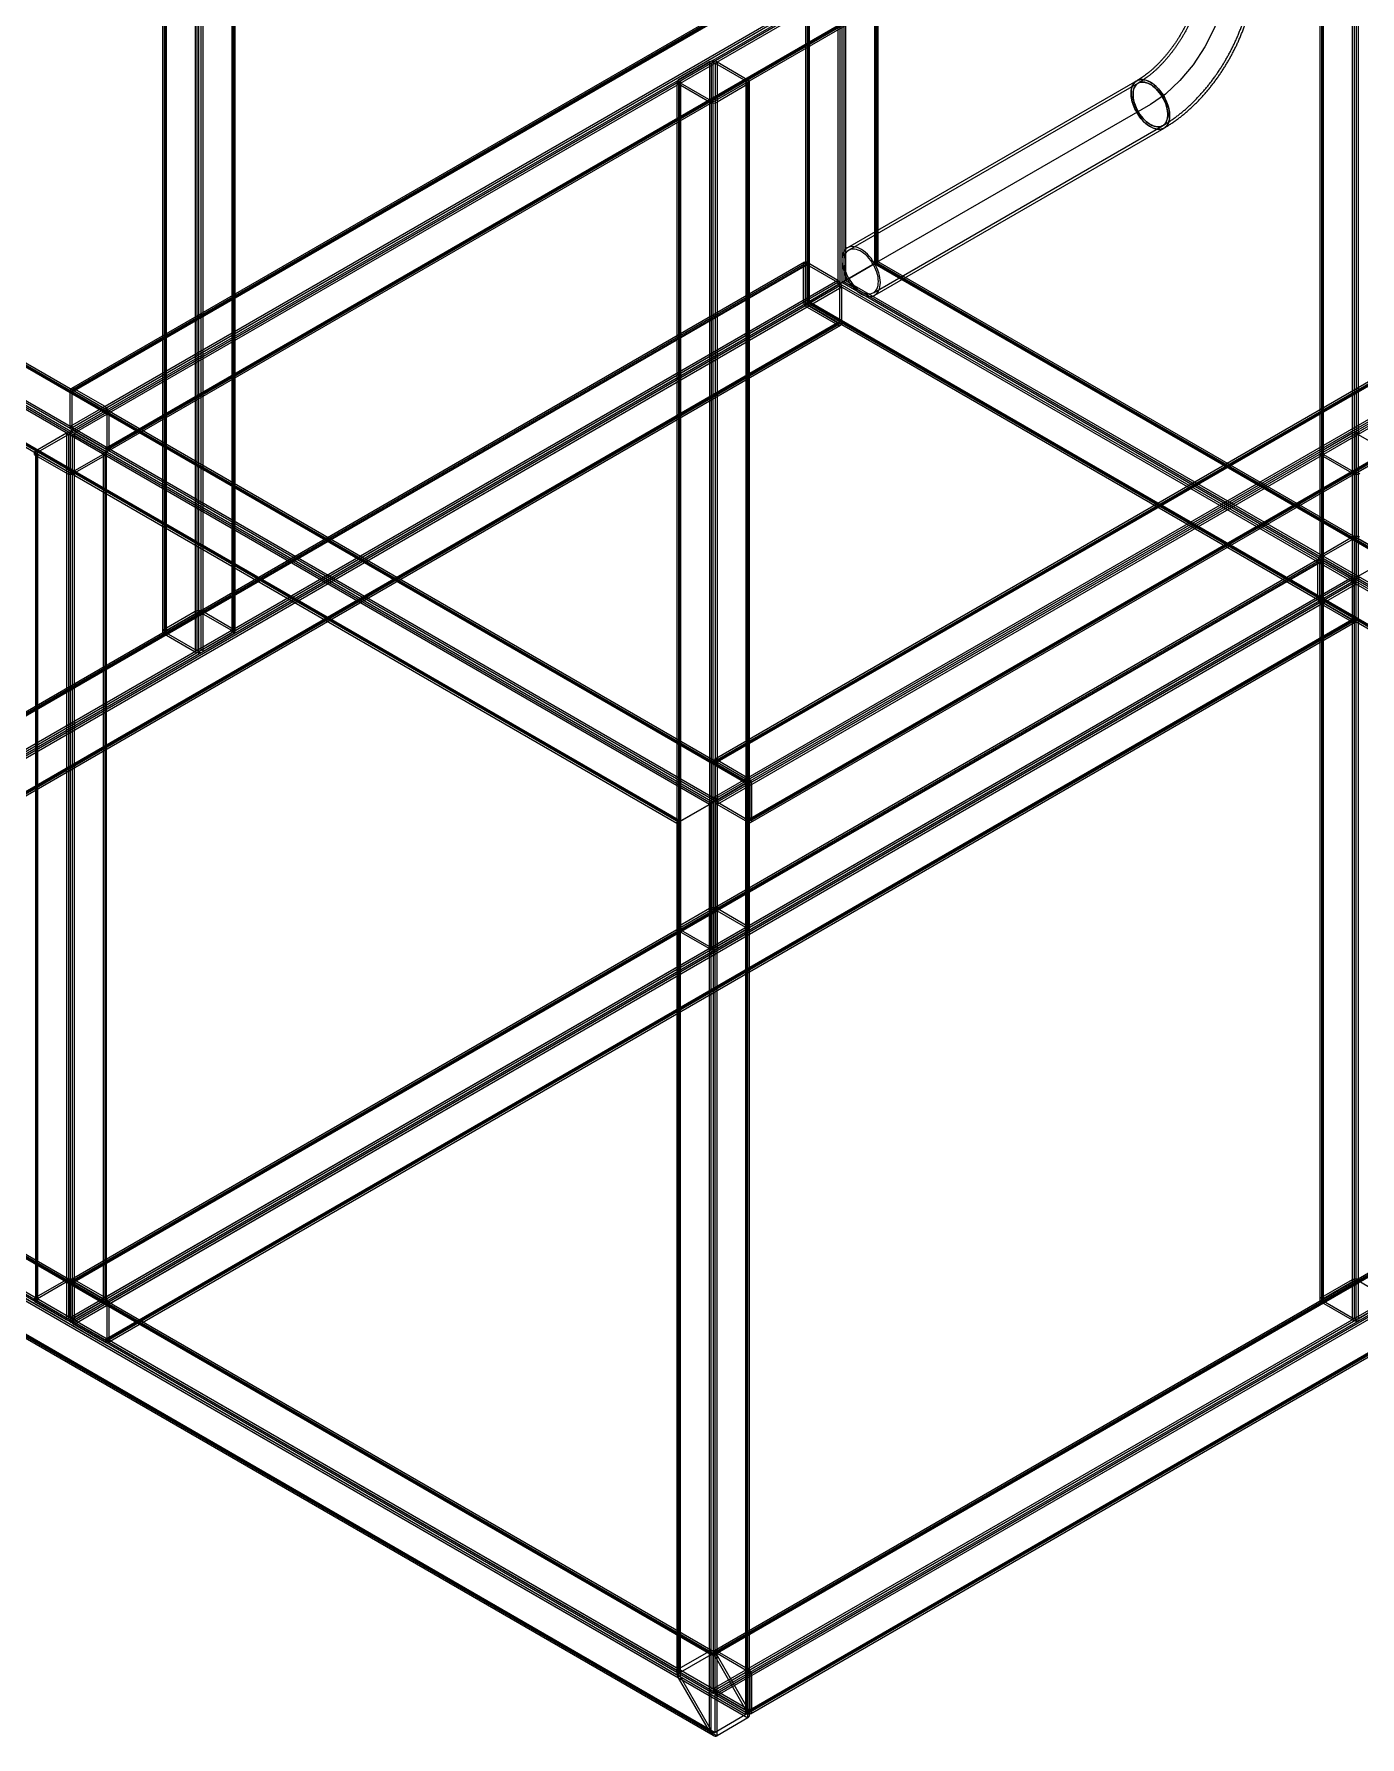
# Model space of a CAD drawing. Header units: millimetres. Extents: x 15 to 415, y 5 to 292.
# Drawn here: x 289.27 to 325.73, y 101.02 to 147.83 of the extents above; entities that cross this region are included whole.
import ezdxf

# ---------------------------------------------------------------- set-up
doc = ezdxf.new("R2010")
doc.units = ezdxf.units.MM

msp = doc.modelspace()

# ---------------------------------------------------------------- linework, layer by layer
at = {"color": 7, "linetype": 'Continuous', "lineweight": 15}
for p, q in [((311.37444, 166.66104), (311.37444, 140.94001)), ((311.42747, 166.56919), (311.42747, 140.97063)), ((311.53354, 166.50795), (311.53354, 141.03187)), ((311.58657, 166.53856), (311.58657, 141.06249)), ((310.48197, 166.07409), (310.48197, 140.4248)), ((310.52591, 166.1712), (310.52591, 140.45016)), ((310.52591, 165.92625), (310.52591, 140.45018)), ((310.55697, 166.03079), (310.55697, 140.46811)), ((310.57894, 166.07934), (310.57894, 140.48079)), ((310.57894, 165.95687), (310.57894, 140.4808)), ((312.38206, 165.03825), (312.38206, 141.52188)), ((312.38206, 164.91578), (312.38206, 141.52189)), ((312.40403, 141.53456), (312.40403, 164.96433)), ((312.4351, 165.06887), (312.4351, 141.55249)), ((312.4351, 164.82392), (312.4351, 141.55251)), ((312.47903, 141.57787), (312.47903, 164.92103)), ((311.37444, 164.45656), (311.37444, 140.94019)), ((311.42747, 164.48718), (311.42747, 140.9708)), ((311.53354, 164.42594), (311.53354, 141.03204)), ((311.58657, 164.33408), (311.58657, 141.06267)), ((308.89956, 127.26935), (254.80589, 158.49696)), ((308.84653, 127.23873), (254.85893, 158.40511)), ((308.9435, 127.29471), (254.91195, 158.48646)), ((308.8685, 127.2514), (254.91195, 158.39985)), ((308.84653, 127.23872), (254.96499, 158.34386)), ((308.89956, 127.26933), (255.01803, 158.37448)), ((308.05103, 126.77951), (253.95737, 158.00712)), ((307.8389, 126.65702), (253.95737, 157.76217)), ((307.998, 126.74888), (254.0104, 157.91526)), ((307.89194, 126.68764), (254.0104, 157.79279)), ((324.56198, 157.8234), (290.2673, 138.02551)), ((324.59305, 157.89208), (290.29837, 138.09418)), ((324.61501, 157.79279), (290.32033, 137.99489)), ((324.63055, 157.82713), (290.33587, 138.02923)), ((324.66804, 157.88465), (290.37336, 138.08676)), ((324.66804, 157.82341), (290.37336, 138.02552)), ((325.51657, 157.39481), (291.22189, 137.59691)), ((325.51657, 157.33357), (291.22189, 137.53567)), ((307.998, 126.74871), (255.81352, 156.87417)), ((308.05103, 126.77933), (255.86655, 156.90479)), ((324.56198, 156.84356), (290.2673, 137.04566)), ((325.5696, 157.24171), (291.27493, 137.44382)), ((325.62264, 157.2111), (291.32796, 137.4132)), ((325.51657, 157.27215), (325.51657, 134.00074)), ((325.5696, 157.24153), (325.5696, 133.97012)), ((325.67567, 157.24153), (325.67567, 133.97012)), ((307.89194, 126.68747), (255.81352, 156.7517)), ((307.8389, 126.65685), (255.86655, 156.65984)), ((324.61501, 156.81294), (290.32033, 137.01504)), ((324.66804, 156.72108), (290.37336, 136.92319)), ((324.66804, 156.65984), (290.37336, 136.86195)), ((324.62411, 156.72107), (324.62411, 133.44966)), ((324.66804, 156.7823), (324.66804, 133.51089)), ((324.66804, 156.65984), (324.66804, 133.38843)), ((324.69911, 156.72107), (324.69911, 133.44966)), ((324.72108, 156.75169), (324.72108, 133.48028)), ((324.72108, 156.69046), (324.72108, 133.41905)), ((306.99037, 126.16702), (254.80589, 156.29248)), ((307.04341, 126.19764), (254.85893, 156.3231)), ((254.91197, 156.26711), (307.02144, 126.18495)), ((254.91197, 156.1805), (306.94644, 126.14164)), ((307.04341, 126.19763), (254.96499, 156.26185)), ((306.99037, 126.167), (255.01803, 156.17)), ((325.51657, 156.23124), (291.22189, 136.43334)), ((325.51657, 156.17), (291.22189, 136.3721)), ((291.25939, 136.42963), (325.55407, 156.22753)), ((325.5696, 156.26186), (291.27493, 136.46397)), ((291.29689, 136.36468), (325.59157, 156.16257)), ((325.62264, 156.23125), (291.32796, 136.43335)), ((325.51657, 156.17), (325.51657, 132.89859)), ((325.5696, 156.20061), (325.5696, 132.9292)), ((325.67567, 156.20061), (325.67567, 132.9292)), ((293.69677, 155.23113), (293.69677, 131.95972)), ((293.7498, 155.20051), (293.7498, 131.9291)), ((293.85587, 155.20051), (293.85587, 131.9291)), ((293.9089, 155.23113), (293.9089, 131.95972)), ((292.8043, 154.68005), (292.8043, 131.40864)), ((292.84824, 154.74128), (292.84824, 131.46987)), ((292.84824, 154.61882), (292.84824, 131.34741)), ((292.8793, 154.68005), (292.8793, 131.40864)), ((292.90127, 154.71067), (292.90127, 131.43926)), ((292.90127, 154.64944), (292.90127, 131.37803)), ((294.70439, 154.71067), (294.70439, 131.43926)), ((294.70439, 154.64944), (294.70439, 131.37803)), ((294.72636, 131.40864), (294.72636, 154.68005)), ((294.75743, 154.74128), (294.75743, 131.46987)), ((294.75743, 154.61882), (294.75743, 131.34741)), ((294.80136, 131.40864), (294.80136, 154.68005)), ((293.69677, 154.12898), (293.69677, 130.85757)), ((293.7498, 154.15959), (293.7498, 130.88818)), ((293.85587, 154.15959), (293.85587, 130.88818)), ((293.9089, 154.12898), (293.9089, 130.85757)), ((342.23965, 147.6183), (307.94497, 127.82041)), ((342.27072, 147.68698), (307.97604, 127.88908)), ((342.29268, 147.58769), (307.998, 127.78979)), ((342.30822, 147.62203), (308.01354, 127.82413)), ((342.34571, 147.67955), (308.05103, 127.88166)), ((342.34571, 147.61831), (308.05103, 127.82042)), ((307.8389, 147.06705), (306.99037, 146.5772)), ((307.04341, 146.54659), (307.89194, 147.03643)), ((307.8389, 147.06705), (307.8389, 123.79564)), ((307.89194, 147.03643), (307.89194, 123.76502)), ((307.998, 147.03643), (308.84653, 146.54659)), ((307.998, 147.03643), (307.998, 123.76502)), ((308.05103, 147.06705), (308.89956, 146.5772)), ((308.05103, 147.06705), (308.05103, 123.79564)), ((343.19424, 147.18971), (308.89956, 127.39181)), ((343.19424, 147.12847), (308.89956, 127.33057)), ((343.24727, 147.03661), (308.9526, 127.23872)), ((343.30031, 147.006), (309.00563, 127.2081)), ((306.99037, 146.5772), (306.99037, 123.30579)), ((307.04341, 146.54659), (307.04341, 123.27517)), ((342.23965, 146.63845), (307.94497, 126.84056)), ((342.29268, 146.60784), (307.998, 126.80994)), ((308.84653, 146.54659), (308.84653, 123.27517)), ((308.89956, 146.5772), (308.89956, 123.30579)), ((319.59081, 146.54932), (311.63586, 141.95703)), ((306.94644, 146.51597), (306.94644, 123.24456)), ((306.99037, 146.45474), (306.99037, 123.18333)), ((307.8389, 145.9649), (306.99037, 146.45474)), ((307.02144, 146.51597), (307.02144, 123.24456)), ((307.89194, 145.99551), (307.04341, 146.48536)), ((307.04341, 146.48536), (307.04341, 123.21394)), ((308.84653, 146.48536), (307.998, 145.99551)), ((342.34571, 146.51598), (308.05103, 126.71809)), ((308.89956, 146.45474), (308.05103, 145.9649)), ((342.34571, 146.45474), (308.05103, 126.65685)), ((308.84653, 146.48536), (308.84653, 123.21394)), ((308.8685, 123.24456), (308.8685, 146.51597)), ((308.89956, 146.45474), (308.89956, 123.18333)), ((308.9435, 123.24456), (308.9435, 146.51597)), ((343.24727, 146.05676), (308.9526, 126.25887)), ((319.62831, 146.48437), (311.67336, 141.89207)), ((307.8389, 145.9649), (307.8389, 122.69348)), ((307.89194, 145.99551), (307.89194, 122.7241)), ((307.998, 145.99551), (307.998, 122.7241)), ((308.05103, 145.9649), (308.05103, 122.69348)), ((343.19424, 146.02614), (308.89956, 126.22824)), ((343.19424, 145.9649), (308.89956, 126.167)), ((308.93706, 126.22453), (343.23174, 146.02242)), ((308.97456, 126.15957), (343.26924, 145.95747)), ((343.30031, 146.02615), (309.00563, 126.22825)), ((312.3483, 140.72291), (320.30326, 145.3152)), ((312.3858, 140.65795), (320.34075, 145.25025)), ((310.41984, 141.49126), (276.12516, 121.69336)), ((310.45091, 141.55994), (276.15624, 121.76204)), ((310.47288, 141.46065), (276.1782, 121.66275)), ((310.48841, 141.49498), (276.19373, 121.69709)), ((310.52591, 141.55251), (276.23123, 121.75461)), ((310.52591, 141.49127), (276.23123, 121.69337)), ((310.41984, 141.49126), (310.41984, 140.51141)), ((310.47288, 141.46065), (310.47288, 140.4808)), ((311.37444, 141.06267), (310.52591, 141.55251)), ((311.37444, 141.00143), (310.52591, 141.49127)), ((311.53354, 141.03204), (312.38206, 141.52189)), ((312.38206, 141.52188), (311.53354, 141.03187)), ((311.58657, 141.06267), (312.4351, 141.55251)), ((312.4351, 141.55249), (311.58657, 141.06249)), ((312.38206, 141.52189), (343.24727, 123.70378)), ((312.38206, 141.52188), (343.35334, 123.64254)), ((343.3003, 123.69853), (312.40403, 141.53456)), ((312.4351, 141.55251), (343.19424, 123.79564)), ((312.4351, 141.55249), (343.40637, 123.67315)), ((343.3003, 123.78513), (312.47903, 141.57787)), ((311.37444, 141.06267), (277.07976, 121.26477)), ((311.37444, 141.00143), (277.07976, 121.20353)), ((311.42747, 140.90957), (277.13279, 121.11167)), ((310.52591, 140.45018), (311.37444, 140.94019)), ((311.37444, 140.94001), (310.52591, 140.45016)), ((310.57894, 140.4808), (311.42747, 140.9708)), ((311.42747, 140.97063), (310.57894, 140.48079)), ((311.37444, 140.94019), (342.34571, 123.06085)), ((311.37444, 140.94001), (344.2549, 121.95852)), ((311.42747, 140.9708), (342.39875, 123.09146)), ((311.42747, 140.97063), (344.20187, 122.05037)), ((311.42747, 139.92972), (311.42747, 140.90957)), ((311.53354, 141.03204), (342.39875, 123.21393)), ((311.53354, 141.03187), (344.20187, 122.17284)), ((311.58657, 141.06267), (342.34571, 123.30579)), ((311.58657, 141.06249), (344.2549, 122.20346)), ((310.41984, 140.51141), (276.12516, 120.71352)), ((310.47288, 140.4808), (276.1782, 120.6829)), ((311.4805, 140.87895), (277.18582, 121.08106)), ((310.52591, 140.45018), (343.19424, 121.59115)), ((310.52591, 140.45016), (343.40637, 121.46867)), ((310.55697, 140.46811), (343.30031, 121.56578)), ((310.57894, 140.4808), (343.24727, 121.62177)), ((310.57894, 140.48079), (343.35334, 121.56053)), ((311.4805, 139.89911), (311.4805, 140.87895)), ((310.52591, 140.38894), (276.23123, 120.59104)), ((310.52591, 140.3277), (276.23123, 120.5298)), ((310.48197, 140.4248), (343.30032, 121.47918)), ((310.52591, 140.38894), (311.37444, 139.8991)), ((310.52591, 140.3277), (311.37444, 139.83786)), ((311.37444, 139.8991), (277.07976, 120.1012)), ((311.37444, 139.83786), (277.07976, 120.03996)), ((277.11725, 120.09749), (311.41193, 139.89538)), ((311.42747, 139.92972), (277.13279, 120.13182)), ((277.15475, 120.03253), (311.44943, 139.83043)), ((311.4805, 139.89911), (277.18582, 120.10121)), ((290.2673, 137.04566), (290.2673, 138.02551)), ((290.32033, 137.01504), (290.32033, 137.99489)), ((291.22189, 137.59691), (290.37336, 138.08676)), ((290.37336, 138.02552), (291.22189, 137.53567)), ((291.27493, 137.44382), (291.27493, 136.46397)), ((291.32796, 137.4132), (291.32796, 136.43335)), ((290.16123, 136.86195), (289.3127, 136.3721)), ((289.36574, 136.34149), (290.21427, 136.83133)), ((290.16123, 136.86195), (290.16123, 113.59053)), ((290.21427, 136.83133), (290.21427, 113.55992)), ((290.32033, 136.83133), (290.32033, 113.55992)), ((290.32033, 136.83133), (291.16886, 136.34149)), ((291.22189, 136.43334), (290.37336, 136.92319)), ((291.22189, 136.3721), (290.37336, 136.86195)), ((290.37336, 136.86195), (290.37336, 113.59053)), ((325.51657, 136.86195), (324.66804, 136.3721)), ((324.72108, 136.34149), (325.5696, 136.83133)), ((325.51657, 136.86195), (325.51657, 113.59053)), ((325.5696, 136.83133), (325.5696, 113.55992)), ((325.67567, 136.83133), (325.67567, 113.55992)), ((325.67567, 136.83133), (326.5242, 136.34149)), ((289.3127, 136.3721), (289.3127, 113.10069)), ((289.3127, 136.24964), (289.3127, 112.97823)), ((290.16123, 135.7598), (289.3127, 136.24964)), ((289.34377, 136.31087), (289.34377, 113.03946)), ((289.36574, 136.34149), (289.36574, 113.07007)), ((289.36574, 136.28026), (289.36574, 113.00884)), ((290.21427, 135.79041), (289.36574, 136.28026)), ((291.16886, 136.28026), (290.32033, 135.79041)), ((291.22189, 136.24964), (290.37336, 135.7598)), ((291.16886, 136.34149), (291.16886, 113.07007)), ((291.16886, 136.28026), (291.16886, 113.00884)), ((291.19083, 113.03946), (291.19083, 136.31087)), ((291.22189, 136.3721), (291.22189, 113.10069)), ((291.22189, 136.24964), (291.22189, 112.97823)), ((291.26583, 113.03946), (291.26583, 136.31087)), ((324.62411, 136.31087), (324.62411, 113.03946)), ((324.66804, 136.3721), (324.66804, 113.10069)), ((325.51657, 135.7598), (324.66804, 136.24964)), ((324.66804, 136.24964), (324.66804, 112.97823)), ((324.69911, 136.31087), (324.69911, 113.03946)), ((324.72108, 136.34149), (324.72108, 113.07007)), ((324.72108, 136.28026), (324.72108, 113.00884)), ((325.5696, 135.79041), (324.72108, 136.28026)), ((326.5242, 136.28026), (325.67567, 135.79041)), ((290.16123, 135.7598), (290.16123, 112.48838)), ((290.21427, 135.79041), (290.21427, 112.519)), ((290.32033, 135.79041), (290.32033, 112.519)), ((290.37336, 135.7598), (290.37336, 112.48838)), ((325.51657, 135.7598), (325.51657, 112.48838)), ((325.5696, 135.79041), (325.5696, 112.519)), ((325.67567, 135.79041), (325.67567, 112.519)), ((325.51657, 134.00074), (324.66804, 133.51089)), ((325.5696, 133.97012), (324.72108, 133.48028)), ((326.5242, 133.48028), (325.67567, 133.97012)), ((307.94496, 103.37493), (255.91049, 133.41379)), ((324.72108, 133.41905), (325.5696, 132.9292)), ((325.67567, 132.9292), (326.5242, 133.41905)), ((255.81352, 133.35781), (307.89194, 103.29358)), ((255.81352, 133.3578), (307.998, 103.23234)), ((307.94496, 103.28832), (255.83549, 133.37048)), ((255.86655, 133.38843), (307.8389, 103.38543)), ((255.86655, 133.38841), (308.05103, 103.26295)), ((324.56198, 133.32718), (290.2673, 113.52928)), ((324.59305, 133.39586), (290.29837, 113.59796)), ((324.61501, 133.29656), (290.32033, 113.49867)), ((324.63055, 133.3309), (290.33587, 113.53301)), ((324.66804, 133.38843), (290.37336, 113.59053)), ((324.66804, 133.32719), (290.37336, 113.52929)), ((324.56198, 133.32718), (324.56198, 132.34733)), ((324.61501, 133.29656), (324.61501, 132.31672)), ((324.66804, 133.38843), (325.51657, 132.89859)), ((325.51657, 132.83735), (324.66804, 133.32719)), ((254.80589, 132.7761), (306.99037, 102.65065)), ((254.80589, 132.77593), (308.89956, 101.54832)), ((254.85893, 132.80672), (307.04341, 102.68126)), ((254.85893, 132.80655), (308.84653, 101.64017)), ((254.96499, 132.86796), (307.04341, 102.80373)), ((254.96499, 132.86779), (308.84653, 101.76264)), ((255.01803, 132.89859), (306.99037, 102.89559)), ((255.01803, 132.89841), (308.89956, 101.79326)), ((325.51657, 132.89859), (291.22189, 113.10069)), ((325.51657, 132.83735), (291.22189, 113.03945)), ((325.5696, 132.74549), (291.27493, 112.94759)), ((325.62264, 132.71487), (291.32796, 112.91698)), ((325.5696, 131.76564), (325.5696, 132.74549)), ((325.62264, 131.73502), (325.62264, 132.71487)), ((253.91343, 132.26072), (307.94498, 101.06897)), ((253.95737, 132.2861), (307.8389, 101.18095)), ((253.95737, 132.28608), (308.05103, 101.05847)), ((253.98843, 132.30403), (307.94497, 101.15558)), ((254.0104, 132.31672), (307.89194, 101.21157)), ((254.0104, 132.31671), (307.998, 101.15033)), ((324.56198, 132.34733), (290.2673, 112.54943)), ((324.61501, 132.31672), (290.32033, 112.51882)), ((324.66804, 132.22486), (290.37336, 112.42696)), ((324.66804, 132.16362), (290.37336, 112.36572)), ((324.66804, 132.22486), (325.51657, 131.73501)), ((324.66804, 132.16362), (325.51657, 131.67377)), ((325.51657, 131.73501), (291.22189, 111.93712)), ((325.51657, 131.67377), (291.22189, 111.87588)), ((291.25939, 111.93341), (325.55407, 131.7313)), ((325.5696, 131.76564), (291.27493, 111.96774)), ((291.29689, 111.86845), (325.59157, 131.66635)), ((325.62264, 131.73502), (291.32796, 111.93713)), ((293.69677, 131.95972), (292.84824, 131.46987)), ((293.7498, 131.9291), (292.90127, 131.43926)), ((294.70439, 131.43926), (293.85587, 131.9291)), ((294.75743, 131.46987), (293.9089, 131.95972)), ((292.84824, 131.34741), (293.69677, 130.85757)), ((292.90127, 131.37803), (293.7498, 130.88818)), ((293.85587, 130.88818), (294.70439, 131.37803)), ((294.75743, 131.34741), (293.9089, 130.85757)), ((307.94497, 126.84056), (307.94497, 127.82041)), ((308.05103, 127.88166), (308.89956, 127.39181)), ((308.05103, 127.82042), (308.89956, 127.33057)), ((307.998, 126.80994), (307.998, 127.78979)), ((307.998, 126.74888), (308.84653, 127.23873)), ((308.84653, 127.23872), (307.998, 126.74871)), ((308.05103, 126.77951), (308.89956, 127.26935)), ((308.89956, 127.26933), (308.05103, 126.77933)), ((308.84653, 101.64017), (308.84653, 127.23873)), ((308.84653, 101.76264), (308.84653, 127.23872)), ((308.8685, 101.68872), (308.8685, 127.2514)), ((308.89956, 101.54832), (308.89956, 127.26935)), ((308.89956, 101.79326), (308.89956, 127.26933)), ((308.9435, 101.64542), (308.9435, 127.29471)), ((308.9526, 127.23872), (308.9526, 126.25887)), ((309.00563, 126.22825), (309.00563, 127.2081)), ((306.99037, 126.16702), (307.8389, 126.65702)), ((307.8389, 126.65685), (306.99037, 126.167)), ((307.04341, 126.19764), (307.89194, 126.68764)), ((307.89194, 126.68747), (307.04341, 126.19763)), ((307.8389, 101.18095), (307.8389, 126.65702)), ((307.8389, 103.38543), (307.8389, 126.65685)), ((307.89194, 101.21157), (307.89194, 126.68764)), ((307.89194, 103.29358), (307.89194, 126.68747)), ((307.998, 101.15033), (307.998, 126.74888)), ((307.998, 103.23234), (307.998, 126.74871)), ((308.05103, 101.05847), (308.05103, 126.77951)), ((308.05103, 103.26295), (308.05103, 126.77933)), ((308.89956, 126.22824), (308.05103, 126.71809)), ((308.89956, 126.167), (308.05103, 126.65685)), ((306.94644, 126.14164), (306.94644, 102.79848)), ((306.99037, 102.65065), (306.99037, 126.16702)), ((306.99037, 102.89559), (306.99037, 126.167)), ((307.02144, 126.18495), (307.02144, 102.75518)), ((307.04341, 102.68126), (307.04341, 126.19764)), ((307.04341, 102.80373), (307.04341, 126.19763)), ((307.8389, 123.79564), (306.99037, 123.30579)), ((307.89194, 123.76502), (307.04341, 123.27517)), ((308.84653, 123.27517), (307.998, 123.76502)), ((308.89956, 123.30579), (308.05103, 123.79564)), ((306.99037, 123.18333), (307.8389, 122.69348)), ((307.04341, 123.21394), (307.89194, 122.7241)), ((342.23965, 123.12208), (307.94497, 103.32418)), ((342.27072, 123.19076), (307.97604, 103.39286)), ((307.998, 122.7241), (308.84653, 123.21394)), ((342.30822, 123.1258), (308.01354, 103.3279)), ((308.89956, 123.18333), (308.05103, 122.69348)), ((342.34571, 123.18333), (308.05103, 103.38543)), ((342.34571, 123.12209), (308.05103, 103.32419)), ((342.29268, 123.09146), (307.998, 103.29357)), ((343.19424, 122.69348), (308.89956, 102.89559)), ((343.19424, 122.63224), (308.89956, 102.83435)), ((343.24727, 122.54039), (308.9526, 102.74249)), ((343.30031, 122.50977), (309.00563, 102.71188)), ((342.23965, 122.14223), (307.94497, 102.34433)), ((342.29268, 122.11161), (307.998, 102.31372)), ((342.34571, 122.01976), (308.05103, 102.22186)), ((342.34571, 121.95852), (308.05103, 102.16062)), ((343.19424, 121.52991), (308.89956, 101.73202)), ((343.19424, 121.46867), (308.89956, 101.67078)), ((308.93706, 101.7283), (343.23174, 121.5262)), ((343.24727, 121.56054), (308.9526, 101.76264)), ((308.97456, 101.66335), (343.26924, 121.46125)), ((343.30031, 121.52992), (309.00563, 101.73203)), ((290.16123, 113.59053), (289.3127, 113.10069)), ((290.21427, 113.55992), (289.36574, 113.07007)), ((290.2673, 112.54943), (290.2673, 113.52928)), ((291.16886, 113.07007), (290.32033, 113.55992)), ((290.32033, 112.51882), (290.32033, 113.49867)), ((291.22189, 113.10069), (290.37336, 113.59053)), ((290.37336, 113.52929), (291.22189, 113.03945)), ((325.51657, 113.59053), (324.66804, 113.10069)), ((325.5696, 113.55992), (324.72108, 113.07007)), ((326.5242, 113.07007), (325.67567, 113.55992)), ((289.3127, 112.97823), (290.16123, 112.48838)), ((289.36574, 113.00884), (290.21427, 112.519)), ((290.32033, 112.519), (291.16886, 113.00884)), ((291.22189, 112.97823), (290.37336, 112.48838)), ((291.27493, 112.94759), (291.27493, 111.96774)), ((291.32796, 112.91698), (291.32796, 111.93713)), ((324.66804, 112.97823), (325.51657, 112.48838)), ((324.72108, 113.00884), (325.5696, 112.519)), ((325.67567, 112.519), (326.5242, 113.00884)), ((291.22189, 111.93712), (290.37336, 112.42696)), ((290.37336, 112.36572), (291.22189, 111.87588)), ((306.99037, 102.89559), (307.8389, 103.38543)), ((307.04341, 102.80373), (307.89194, 103.29358)), ((307.94497, 102.34433), (307.94497, 103.32418)), ((307.998, 102.31372), (307.998, 103.29357)), ((307.998, 103.23234), (308.84653, 101.76264)), ((308.05103, 103.38543), (308.89956, 102.89559)), ((308.05103, 103.32419), (308.89956, 102.83435)), ((308.05103, 103.26295), (308.89956, 101.79326)), ((307.8389, 101.18095), (306.99037, 102.65065)), ((307.89194, 101.21157), (307.04341, 102.68126)), ((308.9526, 102.74249), (308.9526, 101.76264)), ((309.00563, 101.73203), (309.00563, 102.71188)), ((308.89956, 101.73202), (308.05103, 102.22186)), ((308.05103, 102.16062), (308.89956, 101.67078)), ((308.84653, 101.64017), (307.998, 101.15033)), ((308.89956, 101.54832), (308.05103, 101.05847))]:
    msp.add_line(p, q, dxfattribs=at)
at = {"color": 7, "linetype": 'Continuous'}
for p, q in [((311.4805, 165.49756), (311.4805, 141.00134)), ((254.91196, 157.33348), (307.94497, 126.71818)), ((290.2673, 136.92328), (325.62264, 157.33348)), ((325.62264, 157.33348), (325.62264, 132.83726)), ((293.80283, 130.79624), (293.80283, 155.29246)), ((307.94497, 126.71818), (343.30031, 147.12838)), ((307.94497, 122.63215), (307.94497, 147.12838)), ((319.96578, 145.89979), (311.4805, 141.00134)), ((276.12516, 120.59113), (311.4805, 141.00134)), ((343.30031, 122.63215), (311.4805, 141.00134)), ((290.2673, 136.92328), (290.2673, 112.42705)), ((325.62264, 112.42705), (325.62264, 136.92328)), ((307.94497, 102.22195), (254.91196, 132.83726)), ((290.2673, 112.42705), (325.62264, 132.83726)), ((307.94497, 126.71818), (307.94497, 102.22195)), ((307.94497, 102.22195), (343.30031, 122.63215))]:
    msp.add_line(p, q, dxfattribs=at)
at = {"color": 7, "linetype": 'Continuous', "flags": 128}
msp.add_lwpolyline([(322.0871, 149.57402), (322.04634, 149.07259), (321.92563, 148.54337), (321.7296, 148.0067), (321.46578, 147.48319), (321.14433, 146.99298), (320.77758, 146.55489), (320.37963, 146.18576), (319.96578, 145.89979)], dxfattribs=at)
at = {"color": 7, "linetype": 'Continuous', "lineweight": 15, "flags": 128}
for points in [[(319.96578, 145.28738), (319.92795, 145.31078), (319.89031, 145.33718), (319.85305, 145.36645), (319.81637, 145.39844), (319.78045, 145.43298), (319.74548, 145.4699), (319.71162, 145.50901), (319.67907, 145.55012), (319.64797, 145.593), (319.61849, 145.63745), (319.59078, 145.68323), (319.56499, 145.73012), (319.54123, 145.77787), (319.51964, 145.82625), (319.50032, 145.87499), (319.48338, 145.92387), (319.46889, 145.97262), (319.45694, 146.021), (319.44757, 146.06877), (319.44085, 146.11567), (319.4368, 146.16147), (319.43545, 146.20594), (319.4368, 146.24885), (319.44085, 146.28998), (319.44757, 146.32912), (319.45694, 146.36607), (319.46889, 146.40065), (319.48338, 146.43267), (319.50032, 146.46198), (319.51964, 146.48843), (319.54123, 146.51187), (319.56499, 146.5322), (319.59078, 146.5493), (319.61849, 146.5631), (319.64797, 146.57351), (319.67907, 146.58049), (319.71162, 146.584), (319.74548, 146.58403), (319.78045, 146.58057), (319.81637, 146.57364), (319.85305, 146.56327), (319.89031, 146.54953), (319.92795, 146.53247), (319.96578, 146.51219), (320.00362, 146.48879), (320.04126, 146.46239), (320.07851, 146.43312), (320.11519, 146.40113), (320.15111, 146.36659), (320.18609, 146.32967), (320.21994, 146.29056), (320.2525, 146.24945), (320.2836, 146.20657), (320.31308, 146.16212), (320.34078, 146.11634), (320.36658, 146.06945), (320.39033, 146.0217), (320.41193, 145.97332), (320.43124, 145.92458), (320.44819, 145.8757), (320.46268, 145.82695), (320.47463, 145.77857), (320.48399, 145.7308), (320.49072, 145.6839), (320.49476, 145.6381), (320.49611, 145.59363), (320.49476, 145.55072), (320.49072, 145.50959), (320.48399, 145.47045), (320.47463, 145.4335), (320.46268, 145.39892), (320.44819, 145.3669), (320.43124, 145.33759), (320.41193, 145.31114), (320.39033, 145.2877), (320.36658, 145.26737), (320.34078, 145.25027), (320.31308, 145.23647), (320.2836, 145.22606), (320.2525, 145.21908), (320.21994, 145.21557), (320.18609, 145.21554), (320.15111, 145.219), (320.11519, 145.22593), (320.07851, 145.2363), (320.04126, 145.25004), (320.00362, 145.2671), (319.96578, 145.28738)], [(319.96578, 146.51219), (319.91125, 146.54042), (319.8573, 146.56187), (319.8045, 146.57629), (319.75341, 146.58354), (319.70457, 146.58355), (319.6585, 146.5763), (319.61569, 146.56189), (319.57658, 146.54046), (319.5416, 146.51223), (319.51112, 146.47752), (319.48546, 146.43668), (319.46489, 146.39014), (319.44963, 146.33842), (319.43984, 146.28204), (319.43563, 146.2216), (319.43704, 146.15776), (319.44405, 146.09119), (319.45659, 146.02258), (319.47453, 145.95267), (319.49767, 145.8822), (319.52578, 145.81192), (319.55855, 145.74257), (319.59564, 145.67489), (319.63666, 145.60959), (319.68116, 145.54736), (319.72868, 145.48888), (319.77871, 145.43474), (319.83072, 145.38554), (319.88417, 145.34179), (319.93848, 145.30395), (319.99308, 145.27243), (320.0474, 145.24756), (320.10084, 145.2296), (320.15286, 145.21875), (320.20289, 145.21512), (320.25041, 145.21874), (320.29491, 145.22958), (320.33592, 145.24753), (320.37301, 145.27239), (320.40579, 145.30391), (320.43389, 145.34173), (320.45704, 145.38548), (320.47498, 145.43467), (320.48752, 145.4888), (320.49453, 145.54728), (320.49594, 145.6095), (320.49172, 145.6748), (320.48193, 145.74248), (320.46667, 145.81183), (320.4461, 145.88211), (320.42044, 145.95258), (320.38996, 146.02249), (320.35499, 146.09109), (320.31588, 146.15768), (320.27307, 146.22152), (320.227, 146.28196), (320.17816, 146.33834), (320.12706, 146.39008), (320.07426, 146.43662), (320.02031, 146.47747), (319.96578, 146.51219)], [(319.96578, 145.34862), (319.93012, 145.37075), (319.89465, 145.39584), (319.85957, 145.42375), (319.8251, 145.45432), (319.79141, 145.48739), (319.75869, 145.52275), (319.72714, 145.56023), (319.69691, 145.59961), (319.66819, 145.64066), (319.64114, 145.68317), (319.6159, 145.72688), (319.59262, 145.77156), (319.57142, 145.81696), (319.55243, 145.86283), (319.53575, 145.90889), (319.52148, 145.95491), (319.50969, 146.00062), (319.50045, 146.04577), (319.49382, 146.0901), (319.48982, 146.13336), (319.48849, 146.17532), (319.48982, 146.21574), (319.49382, 146.25439), (319.50045, 146.29106), (319.50969, 146.32554), (319.52148, 146.35764), (319.53575, 146.38718), (319.55243, 146.41399), (319.57142, 146.43793), (319.59262, 146.45886), (319.6159, 146.47666), (319.64114, 146.49123), (319.66819, 146.5025), (319.69691, 146.5104), (319.72714, 146.51488), (319.75869, 146.51592), (319.79141, 146.51352), (319.8251, 146.50768), (319.85957, 146.49844), (319.89465, 146.48586), (319.93012, 146.47), (319.96578, 146.45095), (320.00145, 146.42882), (320.03692, 146.40373), (320.07199, 146.37582), (320.10647, 146.34525), (320.14016, 146.31219), (320.17288, 146.27682), (320.20443, 146.23934), (320.23465, 146.19996), (320.26337, 146.15891), (320.29043, 146.1164), (320.31567, 146.07269), (320.33895, 146.02801), (320.36014, 145.98261), (320.37913, 145.93675), (320.39581, 145.89068), (320.41009, 145.84466), (320.42188, 145.79895), (320.43111, 145.7538), (320.43775, 145.70947), (320.44175, 145.66621), (320.44308, 145.62425), (320.44175, 145.58383), (320.43775, 145.54518), (320.43111, 145.50851), (320.42188, 145.47403), (320.41009, 145.44193), (320.39581, 145.41239), (320.37913, 145.38558), (320.36014, 145.36164), (320.33895, 145.34072), (320.31567, 145.32291), (320.29043, 145.30834), (320.26337, 145.29707), (320.23465, 145.28918), (320.20443, 145.28469), (320.17288, 145.28365), (320.14016, 145.28605), (320.10647, 145.29189), (320.07199, 145.30113), (320.03692, 145.31371), (320.00145, 145.32957), (319.96578, 145.34862)], [(319.96578, 146.45095), (319.91418, 146.47751), (319.86318, 146.4973), (319.81338, 146.51008), (319.76537, 146.5157), (319.71971, 146.51411), (319.67694, 146.50531), (319.63755, 146.48942), (319.60201, 146.46661), (319.57073, 146.43715), (319.54409, 146.4014), (319.52239, 146.35976), (319.50588, 146.31273), (319.49477, 146.26086), (319.48919, 146.20476), (319.48919, 146.14508), (319.49477, 146.08252), (319.50588, 146.01783), (319.52239, 145.95175), (319.54409, 145.88506), (319.57073, 145.81854), (319.60201, 145.75297), (319.63755, 145.68913), (319.67694, 145.62775), (319.71971, 145.56957), (319.76537, 145.51526), (319.81338, 145.46545), (319.86318, 145.42074), (319.91418, 145.38164), (319.96578, 145.34862), (320.01739, 145.32206), (320.06839, 145.30227), (320.11819, 145.28949), (320.1662, 145.28387), (320.21186, 145.28546), (320.25463, 145.29426), (320.29402, 145.31015), (320.32956, 145.33296), (320.36084, 145.36242), (320.38748, 145.39817), (320.40918, 145.43981), (320.42568, 145.48684), (320.43679, 145.53871), (320.44238, 145.59481), (320.44238, 145.65449), (320.43679, 145.71705), (320.42568, 145.78174), (320.40918, 145.84782), (320.38748, 145.91451), (320.36084, 145.98103), (320.32956, 146.0466), (320.29402, 146.11044), (320.25463, 146.17182), (320.21186, 146.23), (320.1662, 146.28431), (320.11819, 146.33412), (320.06839, 146.37883), (320.01739, 146.41793), (319.96578, 146.45095)], [(312.54116, 141.00134), (312.53835, 141.06593), (312.52995, 141.13308), (312.51604, 141.20208), (312.49678, 141.2722), (312.47237, 141.34269), (312.44307, 141.41281), (312.40918, 141.48181), (312.37107, 141.54896), (312.32914, 141.61356), (312.28384, 141.67491), (312.23565, 141.73236), (312.18507, 141.78532), (312.13264, 141.8332), (312.07893, 141.87552), (312.02449, 141.91181), (311.9699, 141.9417), (311.91575, 141.96486), (311.86261, 141.98106), (311.81104, 141.99011), (311.76159, 141.99193), (311.71478, 141.9865), (311.67111, 141.97386), (311.63104, 141.95417), (311.59499, 141.92762), (311.56335, 141.89449), (311.53646, 141.85514), (311.51459, 141.80999), (311.49799, 141.75951), (311.48682, 141.70424), (311.48121, 141.64476), (311.48121, 141.58171), (311.48682, 141.51575), (311.49799, 141.44759), (311.51459, 141.37793), (311.53646, 141.30754), (311.56335, 141.23714), (311.59499, 141.16749), (311.63104, 141.09932), (311.67111, 141.03335), (311.71478, 140.9703), (311.76159, 140.91082), (311.81104, 140.85554), (311.86261, 140.80505), (311.91575, 140.75989), (311.9699, 140.72054), (312.02449, 140.6874), (312.07893, 140.66084), (312.13264, 140.64114), (312.18507, 140.62849), (312.23565, 140.62305), (312.28384, 140.62486), (312.32914, 140.63391), (312.37107, 140.65009), (312.40918, 140.67325), (312.44307, 140.70313), (312.47237, 140.73941), (312.49678, 140.78172), (312.51604, 140.8296), (312.52995, 140.88254), (312.53835, 140.93999), (312.54116, 141.00134)], [(312.48813, 141.03195), (312.48533, 141.09316), (312.47697, 141.15688), (312.46314, 141.22236), (312.44402, 141.28885), (312.41981, 141.35555), (312.39081, 141.42169), (312.35735, 141.48649), (312.31983, 141.54919), (312.27869, 141.60905), (312.2344, 141.66539), (312.1875, 141.71752), (312.13852, 141.76485), (312.08805, 141.80682), (312.03667, 141.84293), (311.98499, 141.87276), (311.93361, 141.89597), (311.88314, 141.91228), (311.83417, 141.9215), (311.78726, 141.92351), (311.74298, 141.91831), (311.70184, 141.90595), (311.66432, 141.88656), (311.63086, 141.86039), (311.60186, 141.82774), (311.57765, 141.78899), (311.55852, 141.74459), (311.54469, 141.69507), (311.53633, 141.641), (311.53354, 141.58303), (311.53633, 141.52182), (311.54469, 141.4581), (311.55852, 141.39262), (311.57765, 141.32613), (311.60186, 141.25943), (311.63086, 141.19329), (311.66432, 141.12849), (311.70184, 141.06579), (311.74298, 141.00592), (311.78726, 140.94959), (311.83417, 140.89746), (311.88314, 140.85013), (311.93361, 140.80816), (311.98499, 140.77205), (312.03667, 140.74222), (312.08805, 140.71901), (312.13852, 140.7027), (312.1875, 140.69348), (312.2344, 140.69146), (312.27869, 140.69667), (312.31983, 140.70903), (312.35735, 140.72841), (312.39081, 140.75459), (312.41981, 140.78724), (312.44402, 140.82599), (312.46314, 140.87039), (312.47697, 140.91991), (312.48533, 140.97398), (312.48813, 141.03195)]]:
    msp.add_lwpolyline(points, dxfattribs=at)
at = {"color": 7, "linetype": 'Continuous', "lineweight": 15}
for centre, radius, start, end in [((307.94497, 146.86234), 0.23055, 62.609672, 117.390328), ((307.94497, 146.93408), 0.11528, 62.609672, 117.390328), ((307.01361, 146.51597), 0.06549, 110.783421, 249.216579), ((307.05503, 146.51597), 0.03275, 110.783421, 249.216579), ((308.83491, 146.51597), 0.03275, 290.783421, 69.216579), ((308.87632, 146.51597), 0.06549, 290.783421, 69.216579), ((307.94497, 146.1696), 0.23055, 242.609672, 297.390328), ((307.94497, 146.09787), 0.11528, 242.609672, 297.390328), ((310.4845, 141.50175), 0.06551, 50.796715, 189.214037), ((310.50521, 141.46589), 0.03275, 50.796715, 189.214037), ((311.25022, 140.86848), 0.23052, 2.605478, 57.394522), ((311.31233, 140.90433), 0.11526, 2.605478, 57.394522), ((310.65012, 140.52189), 0.23052, 182.605478, 237.394522), ((310.58802, 140.48604), 0.11526, 182.605478, 237.394522), ((311.39514, 139.92448), 0.03275, 230.796715, 9.214037), ((311.41584, 139.88862), 0.06551, 230.796715, 9.214037), ((290.33196, 138.036), 0.06551, 50.796715, 189.214037), ((290.35266, 138.00014), 0.03275, 50.796715, 189.214037), ((291.09768, 137.40272), 0.23052, 2.605478, 57.394522), ((291.15978, 137.43858), 0.11526, 2.605478, 57.394522), ((290.2673, 136.65724), 0.23055, 62.609672, 117.390328), ((290.2673, 136.72898), 0.11528, 62.609672, 117.390328), ((290.49758, 137.05614), 0.23052, 182.605478, 237.394522), ((290.43547, 137.02028), 0.11526, 182.605478, 237.394522), ((325.62264, 136.65724), 0.23055, 62.609672, 117.390328), ((325.62264, 136.72898), 0.11528, 62.609672, 117.390328), ((289.33594, 136.31087), 0.06549, 110.783421, 249.216579), ((289.37736, 136.31087), 0.03275, 110.783421, 249.216579), ((291.15724, 136.31087), 0.03275, 290.783421, 69.216579), ((291.2426, 136.45872), 0.03275, 230.796715, 9.214037), ((291.2633, 136.42286), 0.06551, 230.796715, 9.214037), ((291.19865, 136.31087), 0.06549, 290.783421, 69.216579), ((324.69128, 136.31087), 0.06549, 110.783421, 249.216579), ((324.7327, 136.31087), 0.03275, 110.783421, 249.216579), ((290.2673, 135.9645), 0.23055, 242.609672, 297.390328), ((290.2673, 135.89276), 0.11528, 242.609672, 297.390328), ((325.62264, 135.9645), 0.23055, 242.609672, 297.390328), ((325.62264, 135.89276), 0.11528, 242.609672, 297.390328), ((325.62264, 133.79603), 0.23055, 62.609672, 117.390328), ((325.62264, 133.86777), 0.11528, 62.609672, 117.390328), ((324.69128, 133.44966), 0.06549, 110.783421, 249.216579), ((324.7327, 133.44966), 0.03275, 110.783421, 249.216579), ((324.62664, 133.33767), 0.06551, 50.796715, 189.214037), ((324.64734, 133.30181), 0.03275, 50.796715, 189.214037), ((325.62264, 133.10329), 0.23055, 242.609672, 297.390328), ((325.39236, 132.70439), 0.23052, 2.605478, 57.394522), ((325.45446, 132.74025), 0.11526, 2.605478, 57.394522), ((325.62264, 133.03155), 0.11528, 242.609672, 297.390328), ((324.79226, 132.35781), 0.23052, 182.605478, 237.394522), ((324.73015, 132.32196), 0.11526, 182.605478, 237.394522), ((293.80283, 131.75501), 0.23055, 62.609672, 117.390328), ((293.80283, 131.82675), 0.11528, 62.609672, 117.390328), ((325.53727, 131.7604), 0.03275, 230.796715, 9.214037), ((325.55798, 131.72454), 0.06551, 230.796715, 9.214037), ((292.87148, 131.40864), 0.06549, 110.783421, 249.216579), ((292.91289, 131.40864), 0.03275, 110.783421, 249.216579), ((294.69277, 131.40864), 0.03275, 290.783421, 69.216579), ((294.73419, 131.40864), 0.06549, 290.783421, 69.216579), ((293.80283, 131.06227), 0.23055, 242.609672, 297.390328), ((293.80283, 130.99053), 0.11528, 242.609672, 297.390328), ((308.00963, 127.8309), 0.06551, 50.796715, 189.214037), ((308.03033, 127.79504), 0.03275, 50.796715, 189.214037), ((308.77535, 127.19762), 0.23052, 2.605478, 57.394522), ((308.83745, 127.23348), 0.11526, 2.605478, 57.394522), ((308.17525, 126.85104), 0.23052, 182.605478, 237.394522), ((308.11314, 126.81518), 0.11526, 182.605478, 237.394522), ((308.92026, 126.25362), 0.03275, 230.796715, 9.214037), ((308.94097, 126.21776), 0.06551, 230.796715, 9.214037), ((307.94497, 123.59093), 0.23055, 62.609672, 117.390328), ((307.94497, 123.66267), 0.11528, 62.609672, 117.390328), ((307.01361, 123.24456), 0.06549, 110.783421, 249.216579), ((307.05503, 123.24456), 0.03275, 110.783421, 249.216579), ((308.83491, 123.24456), 0.03275, 290.783421, 69.216579), ((308.87632, 123.24456), 0.06549, 290.783421, 69.216579), ((307.94497, 122.89819), 0.23055, 242.609672, 297.390328), ((307.94497, 122.82645), 0.11528, 242.609672, 297.390328), ((290.2673, 113.38583), 0.23055, 62.609672, 117.390328), ((290.2673, 113.45757), 0.11528, 62.609672, 117.390328), ((290.33196, 113.53977), 0.06551, 50.796715, 189.214037), ((290.35266, 113.50391), 0.03275, 50.796715, 189.214037), ((325.62264, 113.38583), 0.23055, 62.609672, 117.390328), ((325.62264, 113.45757), 0.11528, 62.609672, 117.390328), ((289.33594, 113.03946), 0.06549, 110.783421, 249.216579), ((289.37736, 113.03946), 0.03275, 110.783421, 249.216579), ((291.15724, 113.03946), 0.03275, 290.783421, 69.216579), ((291.19865, 113.03946), 0.06549, 290.783421, 69.216579), ((291.09768, 112.9065), 0.23052, 2.605478, 57.394522), ((291.15978, 112.94235), 0.11526, 2.605478, 57.394522), ((324.69128, 113.03946), 0.06549, 110.783421, 249.216579), ((324.7327, 113.03946), 0.03275, 110.783421, 249.216579), ((290.2673, 112.69309), 0.23055, 242.609672, 297.390328), ((290.2673, 112.62135), 0.11528, 242.609672, 297.390328), ((290.49758, 112.55991), 0.23052, 182.605478, 237.394522), ((290.43547, 112.52406), 0.11526, 182.605478, 237.394522), ((325.62264, 112.69309), 0.23055, 242.609672, 297.390328), ((325.62264, 112.62135), 0.11528, 242.609672, 297.390328), ((291.2426, 111.9625), 0.03275, 230.796715, 9.214037), ((291.2633, 111.92664), 0.06551, 230.796715, 9.214037), ((308.00963, 103.33467), 0.06551, 50.796715, 189.214037), ((308.03033, 103.29881), 0.03275, 50.796715, 189.214037), ((308.77535, 102.7014), 0.23052, 2.605478, 57.394522), ((308.83745, 102.73725), 0.11526, 2.605478, 57.394522), ((308.17525, 102.35481), 0.23052, 182.605478, 237.394522), ((308.11314, 102.31896), 0.11526, 182.605478, 237.394522), ((308.92026, 101.7574), 0.03275, 230.796715, 9.214037), ((308.94097, 101.72154), 0.06551, 230.796715, 9.214037)]:
    msp.add_arc(centre, radius, start, end, dxfattribs=at)
for centre, major_axis, ratio, start_param, end_param in [((312.32903, 141.49126), (0.075, 0.0433), 0.00007037, 5.49774651, 7.06854284), ((312.32903, 141.49126), (0.075, 0.0433), 0.00007037, 5.49774651, 7.06854283), ((312.32903, 141.49126), (0.15, 0.08661), 0.00007037, 5.49774651, 7.06854284), ((312.32903, 141.49126), (0.15, 0.08661), 0.00007037, 5.49774651, 7.06854284), ((311.4805, 141.00142), (0.15, 0.08661), 0.00007037, 0.78535753, 2.35615386), ((311.4805, 141.00142), (0.15, 0.08661), 0.00007037, 0.78535753, 2.35615386), ((311.4805, 141.00126), (0.15, 0.08661), 0.00007037, 3.92695019, 5.49774651), ((311.4805, 141.00126), (0.15, 0.08661), 0.00007037, 3.92695018, 5.49774651), ((311.4805, 141.00142), (0.075, 0.0433), 0.00007037, 0.78535753, 2.35615386), ((311.4805, 141.00142), (0.075, 0.0433), 0.00007037, 0.78535753, 2.35615386), ((311.4805, 141.00126), (0.075, 0.0433), 0.00007037, 3.92695018, 5.49774651), ((311.4805, 141.00126), (0.075, 0.0433), 0.00007037, 3.92695019, 5.49774651), ((310.63197, 140.51141), (0.15, 0.08661), 0.00007037, 2.35615386, 3.92695018), ((310.63197, 140.51141), (0.15, 0.08661), 0.00007037, 2.35615386, 3.92695019), ((310.63197, 140.51141), (0.075, 0.0433), 0.00007037, 2.35615386, 3.92695019), ((310.63197, 140.51141), (0.075, 0.0433), 0.00007037, 2.35615386, 3.92695019), ((308.7935, 127.2081), (0.075, 0.0433), 0.00007037, 5.49774651, 7.06854284), ((308.7935, 127.2081), (0.075, 0.0433), 0.00007037, 5.49774651, 7.06854284), ((308.7935, 127.2081), (0.15, 0.08661), 0.00007037, 5.49774651, 7.06854283), ((308.7935, 127.2081), (0.15, 0.08661), 0.00007037, 5.49774651, 7.06854284), ((307.94497, 126.71826), (0.15, 0.08661), 0.00007037, 0.78535753, 2.35615386), ((307.94497, 126.71826), (0.15, 0.08661), 0.00007037, 0.78535753, 2.35615386), ((307.94497, 126.7181), (0.15, 0.08661), 0.00007037, 3.92695019, 5.49774651), ((307.94497, 126.7181), (0.15, 0.08661), 0.00007037, 3.92695019, 5.49774652), ((307.94497, 126.71826), (0.075, 0.0433), 0.00007037, 0.78535753, 2.35615386), ((307.94497, 126.71826), (0.075, 0.0433), 0.00007037, 0.78535753, 2.35615386), ((307.94497, 126.7181), (0.075, 0.0433), 0.00007037, 3.92695019, 5.49774651), ((307.94497, 126.7181), (0.075, 0.0433), 0.00007037, 3.92695019, 5.49774651), ((307.09644, 126.22825), (0.15, 0.08661), 0.00007037, 2.35615386, 3.92695019), ((307.09644, 126.22825), (0.15, 0.08661), 0.00007037, 2.35615386, 3.92695019), ((307.09644, 126.22825), (0.075, 0.0433), 0.00007037, 2.35615386, 3.92695019), ((307.09644, 126.22825), (0.075, 0.0433), 0.00007037, 2.35615386, 3.92695018), ((307.94497, 103.20172), (-0.10607, 0.18371), 0.57733463, 4.71234835, 6.28314468), ((307.94497, 103.20172), (-0.10607, 0.18371), 0.57733463, 4.71234835, 6.28314468), ((307.94497, 103.20172), (-0.05304, 0.09185), 0.57733463, 4.71234835, 6.28314468), ((307.94497, 103.20172), (-0.05304, 0.09185), 0.57733463, 4.71234835, 6.28314468), ((307.09644, 102.71188), (-0.10607, 0.18371), 0.57733463, 6.28314468, 7.853941), ((307.09644, 102.71188), (-0.10607, 0.18371), 0.57733463, 6.28314468, 7.853941), ((307.09644, 102.71188), (-0.05304, 0.09185), 0.57733463, 6.28314468, 7.853941), ((307.09644, 102.71188), (-0.05304, 0.09185), 0.57733463, 6.28314468, 7.853941), ((308.7935, 101.73203), (-0.05304, 0.09185), 0.57733463, 3.14155202, 4.71234835), ((308.7935, 101.73203), (-0.05304, 0.09185), 0.57733463, 3.14155202, 4.71234835), ((308.7935, 101.73203), (-0.10607, 0.18371), 0.57733463, 3.14155202, 4.71234835), ((308.7935, 101.73203), (-0.10607, 0.18371), 0.57733463, 3.14155202, 4.71234835), ((307.94497, 101.24218), (-0.10607, 0.18371), 0.57733463, 1.57075569, 3.14155202), ((307.94497, 101.24218), (-0.10607, 0.18371), 0.57733463, 1.57075569, 3.14155202), ((307.94497, 101.24218), (-0.05304, 0.09185), 0.57733463, 1.57075569, 3.14155202), ((307.94497, 101.24218), (-0.05304, 0.09185), 0.57733463, 1.57075569, 3.14155202)]:
    msp.add_ellipse(centre, major_axis=major_axis, ratio=ratio, start_param=start_param, end_param=end_param, dxfattribs=at)
for points, knots in [([(321.3371, 149.57402), (321.33705, 149.56334), (321.33691, 149.53228), (321.3353, 149.47929), (321.33161, 149.4145), (321.32598, 149.3478), (321.31841, 149.27934), (321.30883, 149.20924), (321.29722, 149.13761), (321.28357, 149.06459), (321.26786, 148.99031), (321.25007, 148.91492), (321.23021, 148.83853), (321.20828, 148.7613), (321.18429, 148.68335), (321.15827, 148.60484), (321.13023, 148.52591), (321.1002, 148.44668), (321.06823, 148.36731), (321.03434, 148.28793), (320.99859, 148.20868), (320.96103, 148.12971), (320.92171, 148.05114), (320.88069, 147.97311), (320.83804, 147.89575), (320.79383, 147.8192), (320.74813, 147.74359), (320.70101, 147.66904), (320.65258, 147.59568), (320.6029, 147.52363), (320.55207, 147.45301), (320.50019, 147.38393), (320.44734, 147.3165), (320.39364, 147.25083), (320.33919, 147.18701), (320.28409, 147.12516), (320.22845, 147.06536), (320.17239, 147.00769), (320.11603, 146.95225), (320.05948, 146.8991), (320.00286, 146.84831), (319.94631, 146.79995), (319.88993, 146.75408), (319.83387, 146.71074), (319.77825, 146.66997), (319.72319, 146.63179), (319.66885, 146.59627), (319.6248, 146.56913), (319.59899, 146.55409), (319.59081, 146.54932)], [0, 0, 0, 0, 0.011076168, 0.032202915, 0.053384805, 0.074633733, 0.095951714, 0.11733944, 0.138796513, 0.160321645, 0.181912824, 0.203567458, 0.225282487, 0.247054479, 0.268879715, 0.290754248, 0.312673957, 0.334634594, 0.356631813, 0.378661199, 0.400718289, 0.422798585, 0.44489757, 0.467010711, 0.48913347, 0.5112613, 0.53338964, 0.555512445, 0.577625169, 0.599723272, 0.621802221, 0.643857493, 0.665884586, 0.687879025, 0.709836378, 0.731752272, 0.753622421, 0.775442654, 0.797208952, 0.8189175, 0.840564745, 0.862147468, 0.883662872, 0.905108688, 0.926483301, 0.947785906, 0.969016679, 0.990177, 1, 1, 1, 1]), ([(321.4121, 149.57402), (321.41205, 149.56296), (321.4119, 149.53075), (321.41023, 149.47592), (321.40642, 149.40899), (321.40061, 149.34023), (321.3928, 149.26978), (321.38295, 149.19777), (321.37104, 149.12431), (321.35705, 149.04953), (321.34097, 148.97356), (321.32279, 148.89653), (321.30251, 148.81857), (321.28015, 148.73983), (321.25571, 148.66043), (321.22921, 148.58051), (321.20069, 148.5002), (321.17017, 148.41965), (321.13768, 148.33899), (321.10328, 148.25836), (321.06699, 148.17789), (321.02888, 148.09771), (320.98899, 148.01797), (320.94739, 147.93878), (320.90415, 147.86028), (320.85932, 147.7826), (320.81298, 147.70586), (320.76521, 147.63019), (320.71609, 147.55571), (320.6657, 147.48254), (320.61413, 147.41079), (320.56147, 147.34058), (320.50781, 147.27201), (320.45325, 147.20519), (320.3979, 147.14022), (320.34185, 147.07719), (320.28521, 147.0162), (320.22809, 146.95733), (320.17061, 146.90067), (320.11287, 146.84629), (320.05499, 146.79426), (319.9971, 146.74465), (319.9393, 146.69751), (319.88174, 146.65289), (319.82452, 146.61084), (319.76777, 146.57138), (319.71163, 146.53458), (319.66519, 146.50588), (319.63761, 146.48979), (319.62831, 146.48437)], [0, 0, 0, 0, 0.01108937, 0.03227449, 0.05350798, 0.07479931, 0.09615051, 0.1175624, 0.13903477, 0.16056663, 0.18215628, 0.2038015, 0.22549967, 0.24724779, 0.26904263, 0.29088074, 0.3127585, 0.3346722, 0.35661803, 0.37859211, 0.40059054, 0.42260935, 0.4446446, 0.4666923, 0.48874846, 0.51080911, 0.53287024, 0.55492654, 0.57697402, 0.59900867, 0.62102653, 0.64302361, 0.66499595, 0.68693962, 0.70885071, 0.73072536, 0.75255981, 0.77435037, 0.7960935, 0.81778582, 0.8394242, 0.8610058, 0.88252814, 0.90398924, 0.92538767, 0.94672277, 0.96799473, 0.98920486, 1, 1, 1, 1]), ([(320.30326, 145.3152), (320.31873, 145.32423), (320.36266, 145.34986), (320.43457, 145.39431), (320.51874, 145.44936), (320.60219, 145.50715), (320.68486, 145.56756), (320.76669, 145.63054), (320.84761, 145.69598), (320.92755, 145.76382), (321.00647, 145.83397), (321.08429, 145.90636), (321.16098, 145.98091), (321.23647, 146.05755), (321.31072, 146.13619), (321.38367, 146.21677), (321.45528, 146.2992), (321.52548, 146.38341), (321.59425, 146.46932), (321.66152, 146.55686), (321.72725, 146.64595), (321.79139, 146.73651), (321.8539, 146.82847), (321.91472, 146.92176), (321.97382, 147.01628), (322.03114, 147.11197), (322.08664, 147.20874), (322.14027, 147.30652), (322.192, 147.40523), (322.24177, 147.50479), (322.28953, 147.60511), (322.33526, 147.70613), (322.37891, 147.80776), (322.42042, 147.90991), (322.45978, 148.01253), (322.49692, 148.11552), (322.53181, 148.21881), (322.56441, 148.32231), (322.59469, 148.42596), (322.62259, 148.52967), (322.64808, 148.63336), (322.67113, 148.73695), (322.69168, 148.84037), (322.7097, 148.94353), (322.72516, 149.04635), (322.738, 149.14874), (322.7482, 149.25062), (322.75571, 149.35189), (322.76038, 149.45061), (322.76198, 149.5245), (322.76208, 149.56488), (322.7621, 149.57402)], [0, 0, 0, 0, 0.01149575, 0.03262837, 0.05374968, 0.07486481, 0.09596739, 0.11705245, 0.1381163, 0.15915633, 0.18017086, 0.20115904, 0.22212065, 0.24305607, 0.26396607, 0.28485185, 0.30571486, 0.32655679, 0.34737954, 0.36818511, 0.38897565, 0.40975339, 0.43052061, 0.45127966, 0.4720329, 0.49278276, 0.51353164, 0.53428188, 0.55503522, 0.57579411, 0.59656101, 0.61733835, 0.63812856, 0.65893402, 0.67975708, 0.70060005, 0.72146514, 0.74235445, 0.76326995, 0.78421342, 0.80518642, 0.82619018, 0.84722558, 0.86829301, 0.8893923, 0.91052256, 0.93168206, 0.95286806, 0.97407666, 0.99413223, 1, 1, 1, 1]), ([(320.34075, 145.25025), (320.35656, 145.25947), (320.40128, 145.28556), (320.47441, 145.33076), (320.55989, 145.38664), (320.6446, 145.44528), (320.72851, 145.50654), (320.81152, 145.57037), (320.89359, 145.63668), (320.97465, 145.70538), (321.05464, 145.7764), (321.13351, 145.84966), (321.2112, 145.92508), (321.28766, 146.00258), (321.36284, 146.08209), (321.4367, 146.16353), (321.50919, 146.24682), (321.58025, 146.33189), (321.64984, 146.41867), (321.71792, 146.50708), (321.78443, 146.59703), (321.84934, 146.68847), (321.9126, 146.78131), (321.97416, 146.87548), (322.03397, 146.9709), (322.092, 147.0675), (322.1482, 147.16519), (322.20252, 147.26391), (322.25492, 147.36357), (322.30536, 147.46409), (322.35379, 147.56541), (322.40016, 147.66744), (322.44445, 147.7701), (322.48661, 147.87333), (322.52659, 147.97704), (322.56435, 148.08116), (322.59986, 148.18561), (322.63307, 148.29032), (322.66395, 148.39521), (322.69244, 148.5002), (322.71851, 148.60522), (322.74213, 148.71019), (322.76323, 148.81503), (322.7818, 148.91965), (322.79777, 149.02399), (322.81112, 149.12795), (322.82179, 149.23145), (322.82977, 149.3344), (322.83496, 149.43669), (322.83693, 149.51644), (322.83707, 149.56205), (322.8371, 149.57402)], [0, 0, 0, 0, 0.01152127, 0.03259894, 0.05366641, 0.07472925, 0.09578035, 0.11681409, 0.13782623, 0.15881372, 0.17977455, 0.20070759, 0.22161248, 0.24248946, 0.26333927, 0.2841631, 0.30496244, 0.32573907, 0.34649496, 0.36723227, 0.38795327, 0.40866034, 0.42935594, 0.45004258, 0.47072283, 0.49139927, 0.51207453, 0.53275116, 0.553431, 0.5741167, 0.59481089, 0.61551621, 0.63623528, 0.65697067, 0.67772491, 0.69850048, 0.71929976, 0.740125, 0.76097831, 0.78186159, 0.80277647, 0.82372427, 0.84470587, 0.86572165, 0.88677135, 0.90785395, 0.92896749, 0.95010895, 0.97127404, 0.99245701, 1, 1, 1, 1])]:
    msp.add_open_spline(points, degree=3, knots=knots, dxfattribs=at)

doc.saveas('drawing.dxf')
